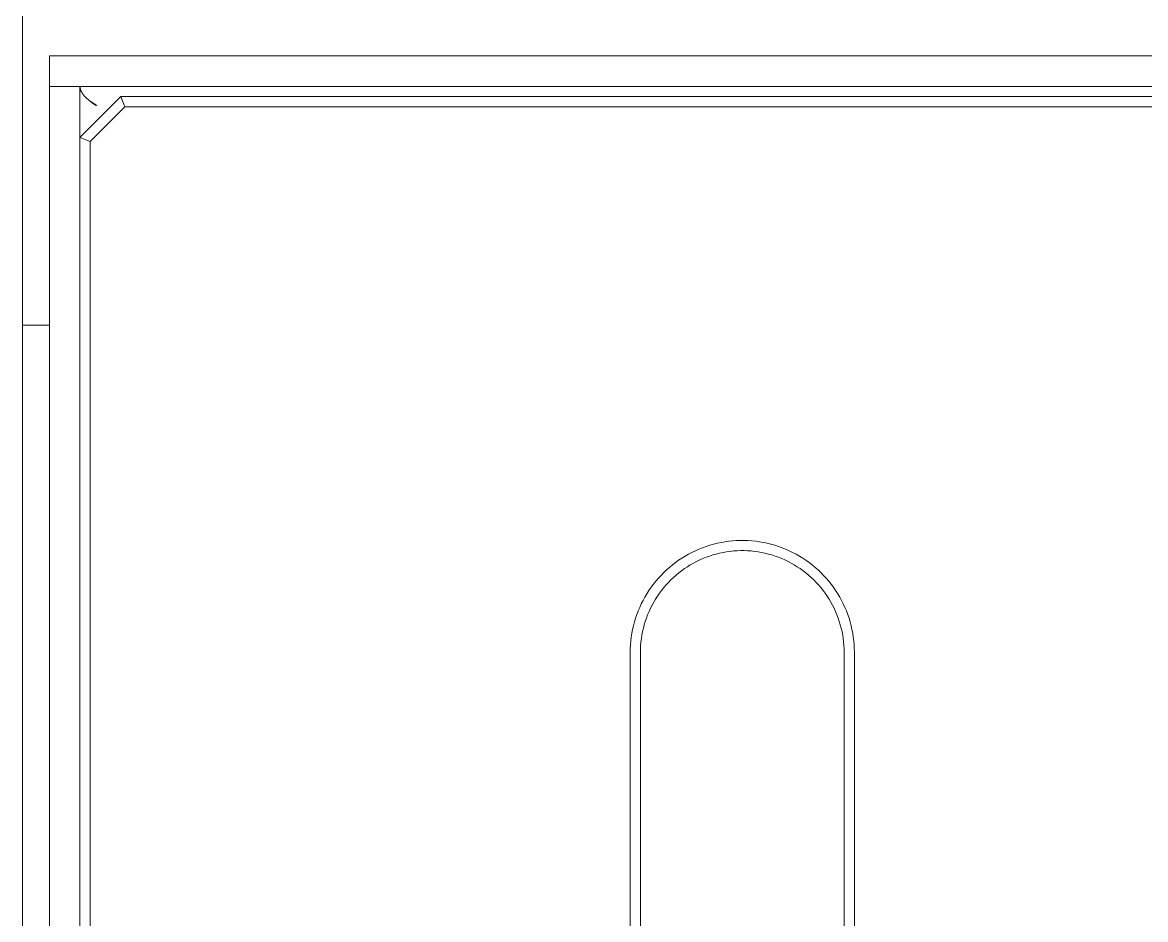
# Model space of a CAD drawing. Header units: inches. Extents: x -8 to 201, y -1 to 136.
# Drawn here: x 11.347 to 15.686, y 68.725 to 72.191 of the extents above; entities that cross this region are included whole.
import ezdxf

# ---------------------------------------------------------------- set-up
doc = ezdxf.new("R2010")
doc.units = ezdxf.units.IN
doc.layers.add('ZANO_R', color=7, linetype='Continuous', lineweight=0)

msp = doc.modelspace()

# ---------------------------------------------------------------- linework, layer by layer
at = {"layer": 'ZANO_R'}
for p, q in [((11.34675, 75.0537), (11.34675, 63.85634)), ((11.45088, 72.06175), (109.80174, 72.06175)), ((11.45088, 72.06175), (11.45088, 71.94363)), ((11.569, 71.94363), (11.45088, 71.94363)), ((11.45088, 61.23985), (11.45088, 71.94363)), ((11.569, 71.94363), (109.80174, 71.94363)), ((11.569, 71.74677), (11.569, 71.94363)), ((11.56911, 71.94068), (11.56921, 71.93961)), ((11.56921, 71.93961), (11.56934, 71.93855)), ((11.56934, 71.93855), (11.56949, 71.93749)), ((11.56949, 71.93749), (11.56967, 71.93643)), ((11.56967, 71.93643), (11.56988, 71.93538)), ((11.56988, 71.93538), (11.57012, 71.93433)), ((11.57012, 71.93433), (11.57039, 71.9333)), ((11.57039, 71.9333), (11.57068, 71.93226)), ((11.57068, 71.93226), (11.571, 71.93122)), ((11.571, 71.93122), (11.57135, 71.93018)), ((11.57135, 71.93018), (11.57172, 71.92915)), ((11.57172, 71.92915), (11.57212, 71.92813)), ((11.57212, 71.92813), (11.57254, 71.92712)), ((11.57254, 71.92712), (11.57298, 71.92611)), ((11.57298, 71.92611), (11.57344, 71.92512)), ((11.57344, 71.92512), (11.57392, 71.92414)), ((11.57392, 71.92414), (11.57449, 71.92301)), ((11.57449, 71.92301), (11.57509, 71.9219)), ((11.57509, 71.9219), (11.57572, 71.92081)), ((11.57572, 71.92081), (11.57636, 71.91972)), ((11.57636, 71.91972), (11.57703, 71.91865)), ((11.57703, 71.91865), (11.57771, 71.91759)), ((11.57771, 71.91759), (11.57914, 71.9155)), ((11.57914, 71.9155), (11.58063, 71.91347)), ((11.58063, 71.91347), (11.58218, 71.91147)), ((11.58218, 71.91147), (11.58379, 71.90952)), ((11.58379, 71.90952), (11.58545, 71.90761)), ((11.58545, 71.90761), (11.58762, 71.90521)), ((11.72648, 71.90426), (11.569, 71.74677)), ((11.58762, 71.90521), (11.58986, 71.90288)), ((11.58986, 71.90288), (11.59215, 71.9006)), ((11.59215, 71.9006), (11.5945, 71.89837)), ((11.5945, 71.89837), (11.59688, 71.89619)), ((11.59688, 71.89619), (11.59931, 71.89405)), ((11.59931, 71.89405), (11.60427, 71.88989)), ((11.60427, 71.88989), (11.61093, 71.88462)), ((11.60837, 71.73046), (11.74279, 71.86489)), ((11.60865, 71.88638), (11.63364, 71.86981)), ((11.61093, 71.88462), (11.61773, 71.87954)), ((11.61773, 71.87954), (11.63165, 71.86981)), ((11.74279, 71.86489), (11.72648, 71.90426)), ((109.44739, 71.90426), (11.72648, 71.90426)), ((11.74279, 71.86489), (109.43108, 71.86489)), ((11.569, 71.74677), (11.60837, 71.73046)), ((11.569, 71.74677), (11.569, 61.23985)), ((11.60837, 61.23985), (11.60837, 71.73046)), ((11.45088, 71.02092), (11.34675, 71.02092)), ((13.98866, 70.16658), (14.00289, 70.17115)), ((14.00289, 70.17115), (14.01728, 70.17523)), ((14.01728, 70.17523), (14.03179, 70.17881)), ((14.03179, 70.17881), (14.04642, 70.18188)), ((14.04642, 70.18188), (14.06115, 70.18445)), ((14.06115, 70.18445), (14.07596, 70.18651)), ((14.07596, 70.18651), (14.09083, 70.18805)), ((14.09083, 70.18805), (14.10575, 70.18909)), ((14.10575, 70.18909), (14.12069, 70.1896)), ((14.12069, 70.1896), (14.13564, 70.1896)), ((14.13564, 70.1896), (14.15058, 70.18909)), ((14.15058, 70.18909), (14.1655, 70.18805)), ((14.1655, 70.18805), (14.18037, 70.18651)), ((14.18037, 70.18651), (14.19518, 70.18445)), ((14.19518, 70.18445), (14.20991, 70.18188)), ((14.20991, 70.18188), (14.22454, 70.17881)), ((14.22454, 70.17881), (14.23905, 70.17523)), ((14.23905, 70.17523), (14.25344, 70.17115)), ((14.25344, 70.17115), (14.26767, 70.16658)), ((13.89459, 70.12128), (13.90732, 70.12913)), ((13.90732, 70.12913), (13.92031, 70.13653)), ((13.92031, 70.13653), (13.93354, 70.14347)), ((13.93354, 70.14347), (13.94701, 70.14996)), ((13.94701, 70.14996), (13.9607, 70.15598)), ((13.9607, 70.15598), (13.97459, 70.16152)), ((13.97459, 70.16152), (13.98866, 70.16658)), ((13.98855, 70.12471), (14.00134, 70.12931)), ((14.00134, 70.12931), (14.01428, 70.13346)), ((14.01428, 70.13346), (14.02736, 70.13717)), ((14.02736, 70.13717), (14.04055, 70.14042)), ((14.04055, 70.14042), (14.05385, 70.14322)), ((14.05385, 70.14322), (14.06724, 70.14555)), ((14.06724, 70.14555), (14.08071, 70.14742)), ((14.08071, 70.14742), (14.09423, 70.14883)), ((14.09423, 70.14883), (14.10779, 70.14977)), ((14.10779, 70.14977), (14.12137, 70.15024)), ((14.12137, 70.15024), (14.13496, 70.15024)), ((14.13496, 70.15024), (14.14854, 70.14977)), ((14.14854, 70.14977), (14.1621, 70.14883)), ((14.1621, 70.14883), (14.17562, 70.14742)), ((14.17562, 70.14742), (14.18909, 70.14555)), ((14.18909, 70.14555), (14.20248, 70.14322)), ((14.20248, 70.14322), (14.21578, 70.14042)), ((14.21578, 70.14042), (14.22897, 70.13717)), ((14.22897, 70.13717), (14.24205, 70.13346)), ((14.24205, 70.13346), (14.25499, 70.12931)), ((14.25499, 70.12931), (14.26778, 70.12471)), ((14.26767, 70.16658), (14.28174, 70.16152)), ((14.28174, 70.16152), (14.29563, 70.15598)), ((14.29563, 70.15598), (14.30931, 70.14996)), ((14.30931, 70.14996), (14.32279, 70.14347)), ((14.32279, 70.14347), (14.33602, 70.13653)), ((14.33602, 70.13653), (14.34901, 70.12913)), ((14.34901, 70.12913), (14.36174, 70.12128)), ((13.83542, 70.07574), (13.84661, 70.08566)), ((13.84661, 70.08566), (13.85813, 70.09518)), ((13.85813, 70.09518), (13.86998, 70.1043)), ((13.86998, 70.1043), (13.88214, 70.113)), ((13.88214, 70.113), (13.89459, 70.12128)), ((13.9045, 70.0806), (13.91582, 70.08812)), ((13.91582, 70.08812), (13.92739, 70.09526)), ((13.92739, 70.09526), (13.9392, 70.10198)), ((13.9392, 70.10198), (13.95124, 70.1083)), ((13.95124, 70.1083), (13.96348, 70.1142)), ((13.96348, 70.1142), (13.97592, 70.11967)), ((13.97592, 70.11967), (13.98855, 70.12471)), ((14.26778, 70.12471), (14.2804, 70.11967)), ((14.2804, 70.11967), (14.29285, 70.1142)), ((14.29285, 70.1142), (14.30509, 70.1083)), ((14.30509, 70.1083), (14.31713, 70.10198)), ((14.31713, 70.10198), (14.32894, 70.09526)), ((14.32894, 70.09526), (14.34051, 70.08812)), ((14.34051, 70.08812), (14.35183, 70.0806)), ((14.36174, 70.12128), (14.37419, 70.113)), ((14.37419, 70.113), (14.38635, 70.1043)), ((14.38635, 70.1043), (14.3982, 70.09518)), ((14.3982, 70.09518), (14.40972, 70.08566)), ((14.40972, 70.08566), (14.42091, 70.07574)), ((13.79427, 70.0324), (13.80399, 70.04376)), ((13.80399, 70.04376), (13.81409, 70.05478)), ((13.81409, 70.05478), (13.82457, 70.06545)), ((13.82457, 70.06545), (13.83542, 70.07574)), ((13.85217, 70.03737), (13.86203, 70.04672)), ((13.86203, 70.04672), (13.8722, 70.05574)), ((13.8722, 70.05574), (13.88268, 70.06439)), ((13.88268, 70.06439), (13.89345, 70.07268)), ((13.89345, 70.07268), (13.9045, 70.0806)), ((14.35183, 70.0806), (14.36288, 70.07268)), ((14.36288, 70.07268), (14.37365, 70.06439)), ((14.37365, 70.06439), (14.38413, 70.05574)), ((14.38413, 70.05574), (14.3943, 70.04672)), ((14.3943, 70.04672), (14.40416, 70.03737)), ((14.42091, 70.07574), (14.43175, 70.06545)), ((14.43175, 70.06545), (14.44224, 70.05478)), ((14.44224, 70.05478), (14.45234, 70.04376)), ((14.45234, 70.04376), (14.46206, 70.0324)), ((13.76754, 69.99641), (13.77603, 70.00871)), ((13.77603, 70.00871), (13.78495, 70.02071)), ((13.78495, 70.02071), (13.79427, 70.0324)), ((13.81615, 69.9967), (13.82462, 70.00733)), ((13.82462, 70.00733), (13.83346, 70.01766)), ((13.83346, 70.01766), (13.84265, 70.02767)), ((13.84265, 70.02767), (13.85217, 70.03737)), ((14.40416, 70.03737), (14.41368, 70.02767)), ((14.41368, 70.02767), (14.42287, 70.01766)), ((14.42287, 70.01766), (14.43171, 70.00733)), ((14.43171, 70.00733), (14.44018, 69.9967)), ((14.46206, 70.0324), (14.47138, 70.02071)), ((14.47138, 70.02071), (14.48029, 70.00871)), ((14.48029, 70.00871), (14.48879, 69.99641)), ((13.73796, 69.94448), (13.74468, 69.95784)), ((13.74468, 69.95784), (13.75185, 69.97095)), ((13.75185, 69.97095), (13.75948, 69.98382)), ((13.75948, 69.98382), (13.76754, 69.99641)), ((13.78606, 69.95146), (13.793, 69.96316)), ((13.793, 69.96316), (13.80033, 69.9746)), ((13.80033, 69.9746), (13.80805, 69.98579)), ((13.80805, 69.98579), (13.81615, 69.9967)), ((14.44018, 69.9967), (14.44828, 69.98579)), ((14.44828, 69.98579), (14.456, 69.9746)), ((14.456, 69.9746), (14.46333, 69.96316)), ((14.46333, 69.96316), (14.47026, 69.95146)), ((14.48879, 69.99641), (14.49685, 69.98382)), ((14.49685, 69.98382), (14.50447, 69.97095)), ((14.50447, 69.97095), (14.51165, 69.95784)), ((14.51165, 69.95784), (14.51837, 69.94448)), ((13.72063, 69.90313), (13.72593, 69.91711)), ((13.72593, 69.91711), (13.73171, 69.9309)), ((13.73171, 69.9309), (13.73796, 69.94448)), ((13.76249, 69.90252), (13.76775, 69.91505)), ((13.76775, 69.91505), (13.77343, 69.9274)), ((13.77343, 69.9274), (13.77954, 69.93954)), ((13.77954, 69.93954), (13.78606, 69.95146)), ((14.47026, 69.95146), (14.47679, 69.93954)), ((14.47679, 69.93954), (14.4829, 69.9274)), ((14.4829, 69.9274), (14.48858, 69.91505)), ((14.48858, 69.91505), (14.49384, 69.90252)), ((14.51837, 69.94448), (14.52462, 69.9309)), ((14.52462, 69.9309), (14.5304, 69.91711)), ((14.5304, 69.91711), (14.5357, 69.90313)), ((13.70766, 69.86021), (13.71149, 69.87467)), ((13.71149, 69.87467), (13.71581, 69.88898)), ((13.71581, 69.88898), (13.72063, 69.90313)), ((13.74937, 69.86393), (13.7533, 69.87694)), ((13.7533, 69.87694), (13.75767, 69.88981)), ((13.75767, 69.88981), (13.76249, 69.90252)), ((14.49384, 69.90252), (14.49866, 69.88981)), ((14.49866, 69.88981), (14.50303, 69.87694)), ((14.50303, 69.87694), (14.50696, 69.86393)), ((14.5357, 69.90313), (14.54052, 69.88898)), ((14.54052, 69.88898), (14.54484, 69.87467)), ((14.54484, 69.87467), (14.54867, 69.86021)), ((13.6992, 69.81618), (13.70151, 69.83096)), ((13.70151, 69.83096), (13.70433, 69.84564)), ((13.70433, 69.84564), (13.70766, 69.86021)), ((13.73819, 69.81076), (13.7403, 69.82419)), ((13.7403, 69.82419), (13.74286, 69.83754)), ((13.74286, 69.83754), (13.74589, 69.85079)), ((13.74589, 69.85079), (13.74937, 69.86393)), ((14.50696, 69.86393), (14.51044, 69.85079)), ((14.51044, 69.85079), (14.51347, 69.83754)), ((14.51347, 69.83754), (14.51603, 69.82419)), ((14.51603, 69.82419), (14.51814, 69.81076)), ((14.54867, 69.86021), (14.552, 69.84564)), ((14.552, 69.84564), (14.55482, 69.83096)), ((14.55482, 69.83096), (14.55713, 69.81618)), ((13.69533, 69.77152), (13.69611, 69.78645)), ((13.69611, 69.78645), (13.69739, 69.80134)), ((13.69739, 69.80134), (13.6992, 69.81618)), ((13.73468, 69.77016), (13.73538, 69.78373)), ((13.73538, 69.78373), (13.73656, 69.79727)), ((13.73656, 69.79727), (13.73819, 69.81076)), ((14.51814, 69.81076), (14.51977, 69.79727)), ((14.51977, 69.79727), (14.52095, 69.78373)), ((14.52095, 69.78373), (14.52165, 69.77016)), ((14.55713, 69.81618), (14.55894, 69.80134)), ((14.55894, 69.80134), (14.56022, 69.78645)), ((14.56022, 69.78645), (14.561, 69.77152)), ((13.69507, 69.75657), (13.69533, 69.77152)), ((13.69507, 67.39441), (13.69507, 69.75657)), ((13.73445, 69.75657), (13.73468, 69.77016)), ((13.73445, 67.39441), (13.73445, 69.75657)), ((14.52165, 69.77016), (14.52188, 69.75657)), ((14.52188, 69.75657), (14.52188, 67.39441)), ((14.561, 69.77152), (14.56126, 69.75657)), ((14.56126, 69.75657), (14.56126, 67.39441))]:
    msp.add_line(p, q, dxfattribs=at)

doc.saveas('drawing.dxf')
